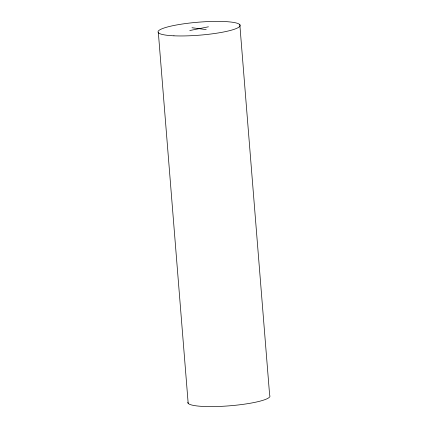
<?xml version="1.0" encoding="UTF-8"?>
<svg xmlns="http://www.w3.org/2000/svg" width="428" height="428" viewBox="0 0 428 428"><rect width="100%" height="100%" fill="white"/><g stroke="black" fill="none" stroke-linecap="round" stroke-linejoin="round"><path stroke-width="0.64" d="M189.748 30.532L208.431 26.809M191.99 27.74L206.189 29.602M239.824 24.653L269.645 395.312A41.19 6.516 -4.6 0 1 230.505 405.733A41.19 6.516 -4.6 0 1 187.897 402.229M158.355 32.689L188.176 403.347M173.939 35.813A41.19 6.516 -4.6 0 0 239.771 26.365A41.19 6.516 -4.6 0 0 183.553 23.84A41.19 6.516 -4.6 0 0 173.939 35.813"/></g></svg>
